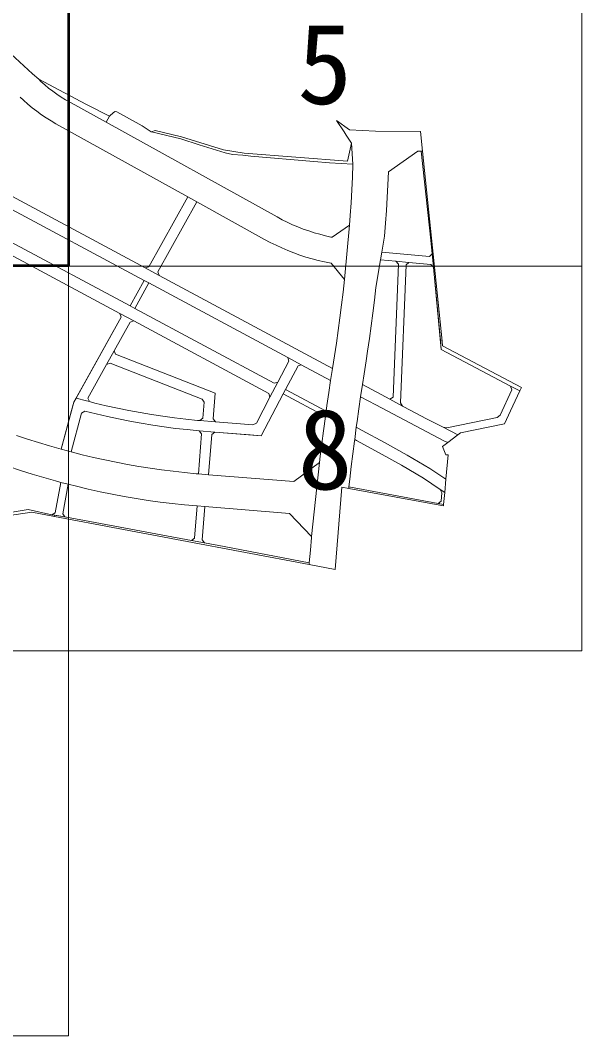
# Model space of a CAD drawing. Units: millimetres at full size, sheet at 1:500; details may follow other scales. Extents: x 56386042 to 56854500, y 25771750 to 26117216.
# Drawn here: x 56839186 to 56854500, y 26043149 to 26070853 of the extents above; entities that cross this region are included whole.
import ezdxf
from ezdxf.enums import TextEntityAlignment as Align

# ---------------------------------------------------------------- set-up
doc = ezdxf.new("R2010")
doc.units = ezdxf.units.MM
doc.header["$LTSCALE"] = 500
doc.layers.add('レイヤ1', color=7, linetype='Continuous', lineweight=13)
doc.styles.add('ＭＳ ゴシック', font='')
doc.styles.get('ＭＳ ゴシック').set_extended_font_data('MS Gothic')

msp = doc.modelspace()

# ---------------------------------------------------------------- linework, layer by layer
at = {"layer": 'レイヤ1'}
for p, q in [((56840500, 26075189.2), (56840500, 26065229.2)), ((56854500, 26074649.2), (56854500, 26065229.2)), ((56838929.8, 26069942.2), (56839518, 26069397)), ((56839518, 26069397), (56839692.6, 26069246.4)), ((56839692.6, 26069246.4), (56839747, 26069186.1)), ((56839692.6, 26069246.4), (56840391.5, 26068873.8)), ((56839747, 26069186.1), (56839851.4, 26069092.9)), ((56839851.4, 26069092.9), (56839959.2, 26069003.6)), ((56839959.2, 26069003.6), (56840070.2, 26068918.2)), ((56840070.2, 26068918.2), (56840184.2, 26068837)), ((56840184.2, 26068837), (56840301.1, 26068759.9)), ((56840391.5, 26068873.8), (56840993.3, 26068557.1)), ((56839182.5, 26068754.6), (56839271.6, 26068672.2)), ((56839271.6, 26068672.2), (56839389.1, 26068567.3)), ((56839389.1, 26068567.3), (56839510.1, 26068466.4)), ((56840301.1, 26068759.9), (56840420.7, 26068687.2)), ((56840420.7, 26068687.2), (56840494.5, 26068645.2)), ((56840494.5, 26068645.2), (56841531, 26068070.5)), ((56840993.3, 26068557.1), (56841623.6, 26068237.5)), ((56839510.1, 26068466.4), (56839634.5, 26068369.9)), ((56839634.5, 26068369.9), (56839762.2, 26068277.7)), ((56839762.2, 26068277.7), (56839893, 26068190)), ((56841623.6, 26068237.5), (56841727.3, 26068336.6)), ((56841727.3, 26068336.6), (56841775.2, 26068367.4)), ((56841775.2, 26068367.4), (56841816.5, 26068360)), ((56841816.5, 26068360), (56842508.7, 26067974.9)), ((56839893, 26068190), (56840026.8, 26068106.9)), ((56840026.8, 26068106.9), (56840155.1, 26068032.9)), ((56840155.1, 26068032.9), (56843754.1, 26066037.7)), ((56841531, 26068070.5), (56841623.6, 26068237.5)), ((56846190.3, 26065487.3), (56841531, 26068070.5)), ((56847810.5, 26068122.4), (56848163.3, 26067868.2)), ((56848017.7, 26067813.2), (56847810.5, 26068122.4)), ((56842508.7, 26067974.9), (56842757.5, 26067813.3)), ((56842757.5, 26067813.3), (56842763.7, 26067810.2)), ((56842763.7, 26067810.2), (56842864.9, 26067842.4)), ((56842763.7, 26067810.2), (56843563.1, 26067616.7)), ((56842864.9, 26067842.4), (56843581.7, 26067676.9)), ((56848078.1, 26067723.1), (56848017.7, 26067813.2)), ((56848223.1, 26067505.2), (56848078.1, 26067723.1)), ((56848163.3, 26067868.2), (56848871.9, 26067827.1)), ((56848871.9, 26067827.1), (56850101.9, 26067822.3)), ((56850101.9, 26067822.3), (56850157.4, 26067283.9)), ((56843563.1, 26067616.7), (56844065, 26067452.2)), ((56843581.7, 26067676.9), (56844733, 26067320.8)), ((56844065, 26067452.2), (56844771.9, 26067237.1)), ((56848114.6, 26067008.1), (56848223.1, 26067505.2)), ((56848260, 26066925.5), (56848223.1, 26067505.2)), ((56844733, 26067320.8), (56845292.1, 26067230.2)), ((56844771.9, 26067237.1), (56844978.5, 26067192.4)), ((56844978.5, 26067192.4), (56845254.7, 26067169.8)), ((56845254.7, 26067169.8), (56845476.4, 26067145.9)), ((56845292.1, 26067230.2), (56848114.6, 26067008.1)), ((56849232.4, 26066715.1), (56850034.2, 26067278.5)), ((56850034.2, 26067278.5), (56850117.5, 26067282.1)), ((56850157.4, 26067283.9), (56850117.5, 26067282.1)), ((56850117.5, 26067282.1), (56850386.8, 26064856.5)), ((56850157.4, 26067283.9), (56850692.7, 26062096.2)), ((56845476.4, 26067145.9), (56847191, 26066996.7)), ((56847191, 26066996.7), (56847624.3, 26066963)), ((56847624.3, 26066963), (56848260, 26066925.5)), ((56848260, 26066925.5), (56848245.3, 26066575.8)), ((56842593.5, 26064096.3), (56837451.3, 26066856.6)), ((56849216.4, 26066365.5), (56849232.4, 26066715.1)), ((56848245.3, 26066575.8), (56848228, 26066226.3)), ((56849197.8, 26066016), (56849216.4, 26066365.5)), ((56848228, 26066226.3), (56848207.9, 26065876.9)), ((56838700.9, 26065828.3), (56842567.3, 26063752.7)), ((56843754.1, 26066037.7), (56842694.2, 26064125.9)), ((56842941.4, 26063994.3), (56843999, 26065901.9)), ((56843999, 26065901.9), (56843754.1, 26066037.7)), ((56843999, 26065901.9), (56845850.9, 26064875.1)), ((56848207.9, 26065876.9), (56848185.1, 26065527.6)), ((56849176.6, 26065666.6), (56849197.8, 26066016)), ((56848185.1, 26065527.6), (56848166, 26065263.9)), ((56849152.7, 26065317.4), (56849176.6, 26065666.6)), ((56840500, 26055269.2), (56840500, 26065229.2)), ((56846329.2, 26065413), (56846190.3, 26065487.3)), ((56846470.2, 26065343), (56846329.2, 26065413)), ((56846613.3, 26065277.1), (56846470.2, 26065343)), ((56846758.3, 26065215.6), (56846613.3, 26065277.1)), ((56848166, 26065263.9), (56847691.6, 26064933.8)), ((56848030.2, 26063782.5), (56848166, 26065263.9)), ((56849125.4, 26064959.7), (56849152.7, 26065317.4)), ((56854500, 26053649.2), (56854500, 26065229.2)), ((56846905.1, 26065158.5), (56846758.3, 26065215.6)), ((56847053.5, 26065105.8), (56846905.1, 26065158.5)), ((56847203.4, 26065057.6), (56847053.5, 26065105.8)), ((56847354.7, 26065013.9), (56847203.4, 26065057.6)), ((56847507.3, 26064974.7), (56847354.7, 26065013.9)), ((56847660.9, 26064940.2), (56847507.3, 26064974.7)), ((56849051.9, 26064529.7), (56849125.4, 26064959.7)), ((56842183.8, 26063060.9), (56838919.1, 26064813.4)), ((56845850.9, 26064875.1), (56846005.2, 26064792.5)), ((56846005.2, 26064792.5), (56846161.8, 26064714.5)), ((56846161.8, 26064714.5), (56846320.7, 26064641.2)), ((56847691.6, 26064933.8), (56847660.9, 26064940.2)), ((56850386.8, 26064856.5), (56850422.3, 26064481.8)), ((56838771.2, 26064535.2), (56841903.5, 26062853.8)), ((56846320.7, 26064641.2), (56846481.6, 26064572.5)), ((56846481.6, 26064572.5), (56846644.6, 26064508.6)), ((56846644.6, 26064508.6), (56846809.3, 26064449.5)), ((56846809.3, 26064449.5), (56846975.7, 26064395.2)), ((56846975.7, 26064395.2), (56847143.6, 26064345.9)), ((56849051.9, 26064529.7), (56849016.3, 26064322.2)), ((56850348, 26064407.6), (56849051.9, 26064529.7)), ((56850422.3, 26064481.8), (56850348, 26064407.6)), ((56850456.5, 26064119.2), (56850422.3, 26064481.8)), ((56812500, 26064149.2), (56854500, 26064149.2)), ((56842694.2, 26064125.9), (56842593.5, 26064096.3)), ((56847143.6, 26064345.9), (56847312.8, 26064301.6)), ((56847312.8, 26064301.6), (56847483.3, 26064262.2)), ((56847483.3, 26064262.2), (56847667.5, 26064225.6)), ((56847667.5, 26064225.6), (56848030.2, 26063782.5)), ((56848886.2, 26063561.1), (56849016.3, 26064322.2)), ((56849016.3, 26064322.2), (56849430.4, 26064283.2)), ((56849499.5, 26064204.1), (56849356.9, 26060567.3)), ((56849430.4, 26064283.2), (56849499.5, 26064204.1)), ((56849787.8, 26064249.5), (56849430.4, 26064283.2)), ((56849561.3, 26060420.5), (56849708.7, 26064180.3)), ((56849708.7, 26064180.3), (56849787.8, 26064249.5)), ((56849787.8, 26064249.5), (56850382.3, 26064193.4)), ((56850382.3, 26064193.4), (56850456.5, 26064119.2)), ((56850456.5, 26064119.2), (56850669.1, 26061871.3)), ((56850645.4, 26062121.2), (56850456.5, 26064119.2)), ((56842593.5, 26064096.3), (56842971, 26063893.6)), ((56842971, 26063893.6), (56842941.4, 26063994.3)), ((56847701.4, 26061354.2), (56842971, 26063893.6)), ((56842567.3, 26063752.7), (56842183.8, 26063060.9)), ((56842307.1, 26062994.6), (56842690.7, 26063686.5)), ((56842690.7, 26063686.5), (56842567.3, 26063752.7)), ((56842690.7, 26063686.5), (56846483.7, 26061650.4)), ((56848030.2, 26063782.5), (56847991.2, 26063434.7)), ((56848846.2, 26063213.3), (56848886.2, 26063561.1)), ((56847991.2, 26063434.7), (56847949.4, 26063087.2)), ((56842183.8, 26063060.9), (56842307.1, 26062994.6)), ((56847949.4, 26063087.2), (56847904.9, 26062740.1)), ((56848803.5, 26062866), (56848846.2, 26063213.3)), ((56841933.1, 26062753.1), (56840647.1, 26060433.2)), ((56840709, 26060544.9), (56841933.1, 26062753.1)), ((56841903.5, 26062853.8), (56841933.1, 26062753.1)), ((56842281, 26062651.1), (56841903.5, 26062853.8)), ((56846112.1, 26060952.1), (56842307.1, 26062994.6)), ((56847904.9, 26062740.1), (56847857.8, 26062393.2)), ((56848758.2, 26062518.8), (56848803.5, 26062866)), ((56841746.4, 26061838.8), (56842180.3, 26062621.5)), ((56842180.3, 26062621.5), (56842281, 26062651.1)), ((56842281, 26062651.1), (56845965.9, 26060673.1)), ((56848710.3, 26062172.1), (56848758.2, 26062518.8)), ((56847857.8, 26062393.2), (56847808, 26062046.8)), ((56848659.7, 26061825.8), (56848710.3, 26062172.1)), ((56847808, 26062046.8), (56847754.9, 26061697.7)), ((56850692.7, 26062096.2), (56850645.4, 26062121.2)), ((56850669.1, 26061871.3), (56850645.4, 26062121.2)), ((56850692.7, 26062096.2), (56850705.1, 26061975.8)), ((56850705.1, 26061975.8), (56852855.6, 26060837.5)), ((56841746.4, 26061838.8), (56841536.9, 26061461)), ((56841782, 26061740.1), (56841746.4, 26061838.8)), ((56844501.3, 26060681.4), (56841782, 26061740.1)), ((56846483.7, 26061650.4), (56846514.2, 26061549.9)), ((56846848.1, 26061454.8), (56846483.7, 26061650.4)), ((56847754.9, 26061697.7), (56847701.4, 26061354.2)), ((56848619.5, 26061562.9), (56848659.7, 26061825.8)), ((56850669.1, 26061871.3), (56852561, 26060872.7)), ((56841029.5, 26060545.6), (56841536.9, 26061461)), ((56841536.9, 26061461), (56841635.7, 26061496.6)), ((56841635.7, 26061496.6), (56844144.5, 26060519.9)), ((56846514.2, 26061549.9), (56846212.6, 26060982.6)), ((56846424.4, 26060784.5), (56846767.8, 26061430.4)), ((56846767.8, 26061430.4), (56846848.1, 26061454.8)), ((56846848.1, 26061454.8), (56847650.6, 26061023.9)), ((56847650.6, 26061023.9), (56847701.4, 26061354.2)), ((56848563.6, 26061204.3), (56848619.5, 26061562.9)), ((56848519.2, 26060915.3), (56848563.6, 26061204.3)), ((56846212.6, 26060982.6), (56845996.6, 26060572.7)), ((56846212.6, 26060982.6), (56846112.1, 26060952.1)), ((56847650.6, 26061023.9), (56847601.4, 26060693.8)), ((56848519.2, 26060915.3), (56848469.7, 26060584.3)), ((56849032.3, 26060639.8), (56848519.2, 26060915.3)), ((56852561, 26060872.7), (56852594.7, 26060773.3)), ((56852811, 26060740.8), (56852561, 26060872.7)), ((56852855.6, 26060837.5), (56852811, 26060740.8)), ((56840647.1, 26060433.2), (56840709, 26060544.9)), ((56840726.8, 26060539.9), (56840709, 26060544.9)), ((56840778.3, 26060525.8), (56840726.8, 26060539.9)), ((56840917.7, 26060488.4), (56840778.3, 26060525.8)), ((56841071.1, 26060449.2), (56841029.5, 26060545.6)), ((56844144.5, 26060519.9), (56844200.2, 26060430.9)), ((56844444.5, 26059976), (56844501.3, 26060681.4)), ((56845996.6, 26060572.7), (56845625.2, 26059864.6)), ((56845757.9, 26059515), (56846359, 26060660.7)), ((56845965.9, 26060673.1), (56845996.6, 26060572.7)), ((56846424.4, 26060784.5), (56846359, 26060660.7)), ((56846359, 26060660.7), (56847508.9, 26060043.4)), ((56847529.4, 26060191.3), (56846424.4, 26060784.5)), ((56847601.4, 26060693.8), (56847551.4, 26060347.4)), ((56848421.9, 26060253.8), (56848469.7, 26060584.3)), ((56848469.7, 26060584.3), (56848883.6, 26060362.1)), ((56849265.8, 26060515.1), (56849032.3, 26060639.8)), ((56849356.9, 26060567.3), (56849265.8, 26060515.1)), ((56849265.8, 26060515.1), (56849613.5, 26060329.4)), ((56852594.7, 26060773.3), (56852273.5, 26060077.2)), ((56852811, 26060740.8), (56852559.8, 26060196.3)), ((56840647.1, 26060433.2), (56840300.5, 26059150.7)), ((56840587.1, 26060211.3), (56840647.1, 26060433.2)), ((56841071.1, 26060449.2), (56840917.7, 26060488.4)), ((56840917.7, 26060488.4), (56840987.8, 26060470.5)), ((56840987.8, 26060470.5), (56841071.1, 26060449.2)), ((56841222.9, 26060410.4), (56841071.1, 26060449.2)), ((56841529.3, 26060337.5), (56841222.9, 26060410.4)), ((56841836.9, 26060269.7), (56841529.3, 26060337.5)), ((56842145.6, 26060206.9), (56841836.9, 26060269.7)), ((56844200.2, 26060430.9), (56844165.5, 26059999.1)), ((56847551.4, 26060347.4), (56847529.4, 26060191.3)), ((56848373.4, 26059907.2), (56848421.9, 26060253.8)), ((56848883.6, 26060362.1), (56849501, 26060032.3)), ((56849613.5, 26060329.4), (56849561.3, 26060420.5)), ((56849649.1, 26060310.4), (56849613.5, 26060329.4)), ((56850264.9, 26059983.5), (56849649.1, 26060310.4)), ((56840300.5, 26059150.7), (56840587.1, 26060211.3)), ((56840570.9, 26059077.7), (56840857.5, 26060138.3)), ((56840857.5, 26060138.3), (56840948.3, 26060191)), ((56840948.3, 26060191), (56841253.9, 26060114.7)), ((56841253.9, 26060114.7), (56841560.7, 26060043.3)), ((56841560.7, 26060043.3), (56841868.6, 26059976.9)), ((56841868.6, 26059976.9), (56842177.6, 26059915.6)), ((56842455.2, 26060149.2), (56842145.6, 26060206.9)), ((56842765.8, 26060096.6), (56842455.2, 26060149.2)), ((56843077.2, 26060049.2), (56842765.8, 26060096.6)), ((56843389.4, 26060006.9), (56843077.2, 26060049.2)), ((56843702.1, 26059969.7), (56843389.4, 26060006.9)), ((56844015.5, 26059937.7), (56843702.1, 26059969.7)), ((56844165.5, 26059999.1), (56844085.3, 26059931.3)), ((56844512.5, 26059896.1), (56844444.5, 26059976)), ((56847508.9, 26060043.4), (56847456.5, 26059655.6)), ((56847508.9, 26060043.4), (56847529.4, 26060191.3)), ((56849501, 26060032.3), (56850118.7, 26059704.4)), ((56850718.3, 26059749.1), (56850264.9, 26059983.5)), ((56852191.1, 26060012), (56850822.3, 26059734.6)), ((56852273.5, 26060077.2), (56852191.1, 26060012)), ((56852559.8, 26060196.3), (56852394.9, 26059839)), ((56842177.6, 26059915.6), (56842487.5, 26059859.3)), ((56842487.5, 26059859.3), (56842798.3, 26059808)), ((56842798.3, 26059808), (56843109.9, 26059761.8)), ((56843109.9, 26059761.8), (56843422.2, 26059720.6)), ((56843422.2, 26059720.6), (56843735.1, 26059684.5)), ((56843735.1, 26059684.5), (56844063.3, 26059652.2)), ((56844085.3, 26059931.3), (56844015.5, 26059937.7)), ((56844512.5, 26059896.1), (56844085.3, 26059931.3)), ((56845533.2, 26059814), (56844512.5, 26059896.1)), ((56845625.2, 26059864.6), (56845533.2, 26059814)), ((56848351.9, 26059749.6), (56848307.4, 26059415.6)), ((56848351.9, 26059749.6), (56848373.4, 26059907.2)), ((56848509.4, 26059665), (56848351.9, 26059749.6)), ((56850118.7, 26059704.4), (56850739.2, 26059383.8)), ((56850822.3, 26059734.6), (56850718.3, 26059749.1)), ((56850718.3, 26059749.1), (56851122.8, 26059540.1)), ((56852394.9, 26059839), (56851197.8, 26059596.5)), ((56839384, 26059428.3), (56839085.5, 26059528.8)), ((56839684, 26059332.2), (56839384, 26059428.3)), ((56844131.1, 26059572), (56844042.9, 26058477)), ((56844063.3, 26059652.2), (56844131.1, 26059572)), ((56844063.3, 26059652.2), (56844490.1, 26059617)), ((56844322, 26058454.2), (56844410.1, 26059549)), ((56844410.1, 26059549), (56844490.1, 26059617)), ((56844490.1, 26059617), (56845757.9, 26059515)), ((56845453.6, 26059539.5), (56844490.1, 26059617)), ((56845757.9, 26059515), (56845453.6, 26059539.5)), ((56847456.5, 26059655.6), (56847411.3, 26059308.5)), ((56848302.1, 26059374.3), (56848307.4, 26059415.6)), ((56848307.4, 26059415.6), (56848359.5, 26059387.7)), ((56849125.1, 26059331.7), (56848509.4, 26059665)), ((56851122.8, 26059540.1), (56850845.5, 26059331.3)), ((56851197.8, 26059596.5), (56851122.8, 26059540.1)), ((56839985.5, 26059240.9), (56839684, 26059332.2)), ((56840300.5, 26059150.7), (56839985.5, 26059240.9)), ((56840300.5, 26059150.7), (56840570.9, 26059077.7)), ((56847411.3, 26059308.5), (56847367.9, 26058961.2)), ((56848257.7, 26059027.1), (56848302.1, 26059374.3)), ((56848359.5, 26059387.7), (56848973.7, 26059055.4)), ((56849741.7, 26058990.7), (56849125.1, 26059331.7)), ((56850845.5, 26059331.3), (56850699, 26059221.1)), ((56850699, 26059221.1), (56850795.2, 26059002)), ((56850739.2, 26059383.8), (56850845.5, 26059331.3)), ((56840876.1, 26058999.9), (56840570.9, 26059077.7)), ((56841182.5, 26058926.8), (56840876.1, 26058999.9)), ((56841490, 26058858.5), (56841182.5, 26058926.8)), ((56841798.5, 26058794.8), (56841490, 26058858.5)), ((56847367.9, 26058961.2), (56847346.4, 26058784.4)), ((56848215.1, 26058679.7), (56848257.7, 26059027.1)), ((56848973.7, 26059055.4), (56849583.5, 26058717.6)), ((56850353.3, 26058625.1), (56849741.7, 26058990.7)), ((56850795.2, 26059002), (56850857.7, 26058993.8)), ((56850857.7, 26058993.8), (56850796.6, 26058329.4)), ((56838874.9, 26058676), (56839190.4, 26058571)), ((56839190.4, 26058571), (56839507.5, 26058471)), ((56842108, 26058735.9), (56841798.5, 26058794.8)), ((56842418.2, 26058681.7), (56842108, 26058735.9)), ((56842729.4, 26058632.3), (56842418.2, 26058681.7)), ((56843041.2, 26058587.7), (56842729.4, 26058632.3)), ((56843353.7, 26058547.8), (56843041.2, 26058587.7)), ((56847346.4, 26058784.4), (56846652.2, 26058266.6)), ((56847132.3, 26056773.4), (56847346.4, 26058784.4)), ((56848174.1, 26058332.1), (56848215.1, 26058679.7)), ((56849583.5, 26058717.6), (56850184.1, 26058358.8)), ((56850796.6, 26058329.4), (56850353.3, 26058625.1)), ((56839507.5, 26058471), (56839826.1, 26058375.8)), ((56839826.1, 26058375.8), (56840146.2, 26058285.7)), ((56843666.7, 26058512.7), (56843353.7, 26058547.8)), ((56843980.2, 26058482.4), (56843666.7, 26058512.7)), ((56844042.9, 26058477), (56843980.2, 26058482.4)), ((56844042.9, 26058477), (56844322, 26058454.2)), ((56846652.2, 26058266.6), (56844322, 26058454.2)), ((56848150.5, 26058125.1), (56848174.1, 26058332.1)), ((56850184.1, 26058358.8), (56850639.8, 26058054.7)), ((56850796.6, 26058329.4), (56850763.8, 26057972)), ((56840290.7, 26058246.7), (56840136.8, 26057418.7)), ((56840146.2, 26058285.7), (56840290.7, 26058246.7)), ((56840494.4, 26058193.6), (56840290.7, 26058246.7)), ((56840345.4, 26057392.3), (56840494.4, 26058193.6)), ((56840494.4, 26058193.6), (56840716.4, 26058138.2)), ((56840716.4, 26058138.2), (56841040.1, 26058061.8)), ((56841040.1, 26058061.8), (56841364.8, 26057990.5)), ((56847953.6, 26058116.6), (56847777.8, 26055871.6)), ((56848145.6, 26058081), (56847953.6, 26058116.6)), ((56848150.5, 26058125.1), (56848145.6, 26058081)), ((56850729.8, 26057602.1), (56848145.6, 26058081)), ((56850581.3, 26057671.1), (56848150.5, 26058125.1)), ((56850639.8, 26058054.7), (56850685.1, 26057960)), ((56850763.8, 26057972), (56850639.8, 26058054.7)), ((56841364.8, 26057990.5), (56841690.7, 26057924.3)), ((56841690.7, 26057924.3), (56842017.5, 26057863.1)), ((56842017.5, 26057863.1), (56842345.2, 26057806.9)), ((56842345.2, 26057806.9), (56842673.8, 26057755.9)), ((56842673.8, 26057755.9), (56843003.1, 26057710)), ((56850685.1, 26057960), (56850664.9, 26057734.6)), ((56850763.8, 26057972), (56850733.5, 26057642.7)), ((56839398, 26057503.7), (56837372.4, 26057173.7)), ((56840049.3, 26057360.7), (56839398, 26057503.7)), ((56843003.1, 26057710), (56843333.1, 26057669.2)), ((56843333.1, 26057669.2), (56843663.6, 26057633.5)), ((56843663.6, 26057633.5), (56844007.6, 26057601.8)), ((56844007.6, 26057601.8), (56843937, 26056723.9)), ((56844216.9, 26057584.9), (56844007.6, 26057601.8)), ((56844143.8, 26056677.3), (56844216.9, 26057584.9)), ((56844216.9, 26057584.9), (56846526.6, 26057398.9)), ((56850664.9, 26057734.6), (56850581.3, 26057671.1)), ((56850581.3, 26057671.1), (56850733.5, 26057642.7)), ((56850733.5, 26057642.7), (56850729.8, 26057602.1)), ((56839501.2, 26057433.5), (56838490.5, 26057282.2)), ((56840117.9, 26057317.1), (56839501.2, 26057433.5)), ((56840136.8, 26057418.7), (56840049.3, 26057360.7)), ((56840404.8, 26057305.7), (56840049.3, 26057360.7)), ((56840049.3, 26057360.7), (56840123.9, 26057349.1)), ((56840117.9, 26057317.1), (56840123.9, 26057349.1)), ((56847065.3, 26056006.1), (56840117.9, 26057317.1)), ((56840123.9, 26057349.1), (56840404.8, 26057305.7)), ((56840404.8, 26057305.7), (56840345.4, 26057392.3)), ((56843853.6, 26056660.1), (56840404.8, 26057305.7)), ((56846526.6, 26057398.9), (56847132.3, 26056773.4)), ((56843937, 26056723.9), (56843853.6, 26056660.1)), ((56843853.6, 26056660.1), (56844207.6, 26056593.8)), ((56844207.6, 26056593.8), (56844143.8, 26056677.3)), ((56847129.3, 26056741.1), (56847098, 26056392.5)), ((56847132.3, 26056773.4), (56847129.3, 26056741.1)), ((56844742.9, 26056493.6), (56844207.6, 26056593.8)), ((56847068.8, 26056049.6), (56844742.9, 26056493.6)), ((56847098, 26056392.5), (56847068.8, 26056049.6)), ((56847065.3, 26056006.1), (56847068.8, 26056049.6)), ((56847777.8, 26055871.6), (56847065.3, 26056006.1)), ((56840500, 26043149.2), (56840500, 26055269.2)), ((56854500, 26053649.2), (56812500, 26053649.2)), ((56840500, 26043149.2), (56812500, 26043149.2))]:
    msp.add_line(p, q, dxfattribs=at)
at = {"layer": 'レイヤ1', "lineweight": 50}
for p, q in [((56840500, 26074656.3), (56840500, 26064156.3)), ((56840500, 26064156.3), (56826500, 26064156.3))]:
    msp.add_line(p, q, dxfattribs=at)

# ---------------------------------------------------------------- texts
at = {"layer": 'レイヤ1', "style": 'ＭＳ ゴシック'}
for s, p in [('5', (56846744.3, 26067908.8)), ('8', (56846753.4, 26057395.6))]:
    msp.add_text(s, height=2199, dxfattribs=at).set_placement(p, align=Align.BOTTOM_LEFT)

doc.saveas('drawing.dxf')
